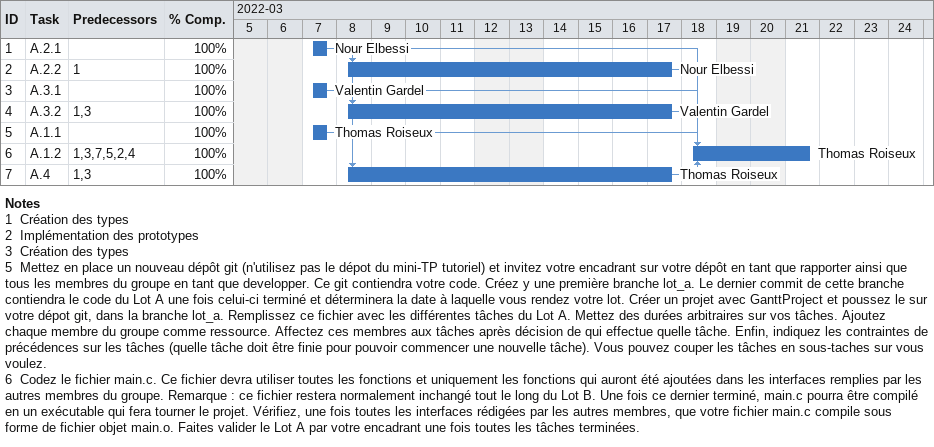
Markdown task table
| ID | Task | Start | Finish | Predecessors | Resources | % complete |
|---|---|---|---|---|---|---|
| 1 | A.2.1 | 2022-03-07 | 2022-03-07 |  | Nour Elbessi | 100 |
| 2 | A.2.2 | 2022-03-08 | 2022-03-17 | 1 | Nour Elbessi | 100 |
| 3 | A.3.1 | 2022-03-07 | 2022-03-07 |  | Valentin Gardel | 100 |
| 4 | A.3.2 | 2022-03-08 | 2022-03-17 | 1, 3 | Valentin Gardel | 100 |
| 5 | A.1.1 | 2022-03-07 | 2022-03-07 |  | Thomas Roiseux | 100 |
| 6 | A.1.2 | 2022-03-18 | 2022-03-21 | 1, 3, 7, 5, 2, 4 | Thomas Roiseux | 100 |
| 7 | A.4 | 2022-03-08 | 2022-03-17 | 1, 3 | Thomas Roiseux | 100 |

Notes
- 1: Création des types
- 2: Implémentation des prototypes
- 3: Création des types
- 5: Mettez en place un nouveau dépôt git (n'utilisez pas le dépot du mini-TP tutoriel) et invitez votre encadrant sur votre dépôt en tant que rapporter ainsi que tous les membres du groupe en tant que developper. Ce git contiendra votre code. Créez y une première branche lot_a. Le dernier commit de cette branche contiendra le code du Lot A une fois celui-ci terminé et déterminera la date à laquelle vous rendez votre lot. Créer un projet avec GanttProject et poussez le sur votre dépot git, dans la branche lot_a. Remplissez ce fichier avec les différentes tâches du Lot A. Mettez des durées arbitraires sur vos tâches. Ajoutez chaque membre du groupe comme ressource. Affectez ces membres aux tâches après décision de qui effectue quelle tâche. Enfin, indiquez les contraintes de précédences sur les tâches (quelle tâche doit être finie pour pouvoir commencer une nouvelle tâche). Vous pouvez couper les tâches en sous-taches sur vous voulez.
- 6: Codez le fichier main.c. Ce fichier devra utiliser toutes les fonctions et uniquement les fonctions qui auront été ajoutées dans les interfaces remplies par les autres membres du groupe. Remarque : ce fichier restera normalement inchangé tout le long du Lot B. Une fois ce dernier terminé, main.c pourra être compilé en un exécutable qui fera tourner le projet. Vérifiez, une fois toutes les interfaces rédigées par les autres membres, que votre fichier main.c compile sous forme de fichier objet main.o. Faites valider le Lot A par votre encadrant une fois toutes les tâches terminées.
